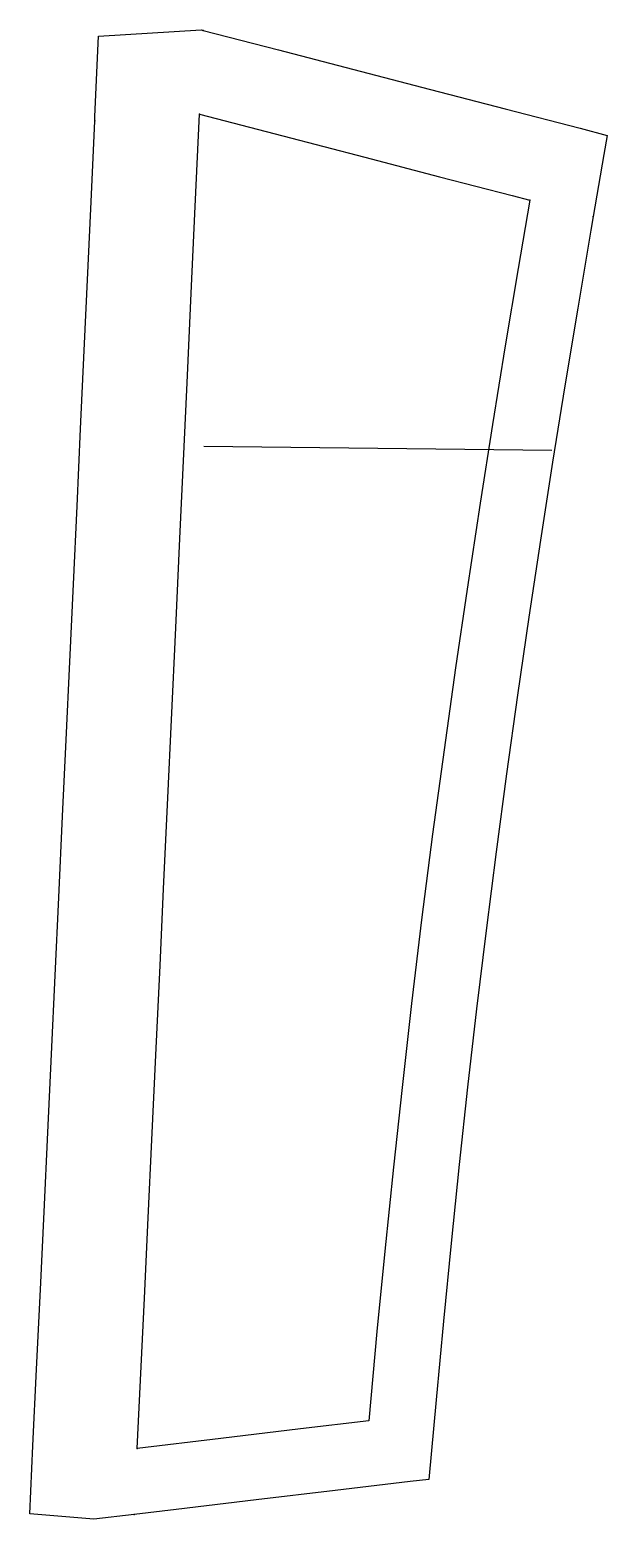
# Model space of a CAD drawing. Extents: x -2397 to -2285, y -1314 to -1024.
import ezdxf

# ---------------------------------------------------------------- set-up
doc = ezdxf.new("R2010")
doc.units = 0
for name, color, linetype in [('1', 1, 'Continuous'), ('14', 3, 'Continuous'), ('4', 2, 'Continuous'), ('7', 7, 'Continuous')]:
    doc.layers.add(name, color=color, linetype=linetype)

msp = doc.modelspace()

# ---------------------------------------------------------------- linework, layer by layer
at = {"layer": '1'}
msp.add_lwpolyline([(-2384.725342, -1313.970947), (-2397.216644, -1312.933807), (-2396.589178, -1299.69053), (-2395.882437, -1284.758273), (-2395.150085, -1269.264871), (-2394.434912, -1254.108872), (-2393.707274, -1238.661124), (-2392.9909, -1223.42543), (-2392.272458, -1208.116384), (-2391.558978, -1192.880573), (-2390.820904, -1177.08037), (-2390.128856, -1162.225331), (-2389.420863, -1146.989243), (-2388.721959, -1131.913518), (-2388.016999, -1116.677276), (-2387.321333, -1101.616596), (-2386.618922, -1086.380269), (-2385.923988, -1071.273354), (-2385.222954, -1056.007874), (-2384.564209, -1041.646576), (-2384.526407, -1040.82378), (-2383.808746, -1025.168304), (-2363.850555, -1023.936005), (-2363.416138, -1024.048843), (-2348.757447, -1027.857518), (-2334.351418, -1031.600516), (-2319.174033, -1035.54393), (-2304.591037, -1039.332915), (-2290.017831, -1043.119363), (-2284.728851, -1044.493561), (-2285.369953, -1048.225081), (-2287.440338, -1060.322342), (-2287.893709, -1062.97092), (-2290.459184, -1078.129926), (-2292.974172, -1093.29729), (-2295.365873, -1108.155115), (-2297.728035, -1123.347032), (-2299.980625, -1138.31392), (-2302.198118, -1153.527607), (-2304.342362, -1168.794357), (-2306.391338, -1184.031776), (-2308.343135, -1199.323459), (-2310.179854, -1214.587799), (-2311.920809, -1229.863466), (-2313.556081, -1244.908012), (-2315.136329, -1260.201027), (-2316.623466, -1275.412619), (-2318.063612, -1290.7195), (-2319.505005, -1306.209412), (-2323.119203, -1306.639519), (-2337.707789, -1308.375631), (-2353.10643, -1310.208144), (-2368.693223, -1312.063048), (-2376.878967, -1313.037262)], close=True, dxfattribs=at)
at = {"layer": '14'}
msp.add_lwpolyline([(-2376.269836, -1300.175476), (-2375.639312, -1286.863923), (-2374.886296, -1270.934439), (-2374.148324, -1255.295261), (-2373.432175, -1240.092434), (-2372.65676, -1223.601006), (-2371.839043, -1206.172396), (-2371.137533, -1191.186139), (-2370.31164, -1173.495402), (-2369.605087, -1158.316431), (-2368.772329, -1140.378538), (-2367.968528, -1123.020949), (-2367.206896, -1106.538273), (-2366.500643, -1091.225097), (-2365.7643, -1075.230891), (-2364.988512, -1058.347999), (-2364.165192, -1040.387573), (-2364.166718, -1040.387115), (-2364.165192, -1040.387573), (-2347.918761, -1044.608696), (-2331.97243, -1048.751907), (-2317.372602, -1052.545266), (-2303.239946, -1056.217244), (-2299.778137, -1057.116699), (-2299.778137, -1057.116699), (-2302.066937, -1070.411726), (-2304.580343, -1085.501929), (-2307.052122, -1100.783303), (-2309.457046, -1116.089972), (-2312.010681, -1132.870743), (-2314.261971, -1148.187098), (-2316.521897, -1164.153692), (-2318.744008, -1180.570734), (-2320.881865, -1197.238486), (-2322.848991, -1213.570027), (-2324.703058, -1229.901848), (-2326.374124, -1245.400402), (-2328.059588, -1261.802212), (-2329.589721, -1277.418633), (-2331.199341, -1294.811554), (-2344.480183, -1296.392031), (-2360.002642, -1298.239269), (-2376.269836, -1300.175171)], close=True, dxfattribs=at)
at = {"layer": '4'}
for p in [(-2363.416138, -1024.048843), (-2364.165192, -1040.387573), (-2364.165192, -1040.387573), (-2384.564209, -1041.646576), (-2299.778137, -1057.116699), (-2287.440338, -1060.322342), (-2376.269836, -1300.175171), (-2376.878967, -1313.037262)]:
    msp.add_point(p, dxfattribs=at)
at = {"layer": '7'}
msp.add_line((-2363.338165, -1104.987488), (-2295.490265, -1105.788193), dxfattribs=at)

doc.saveas('drawing.dxf')
